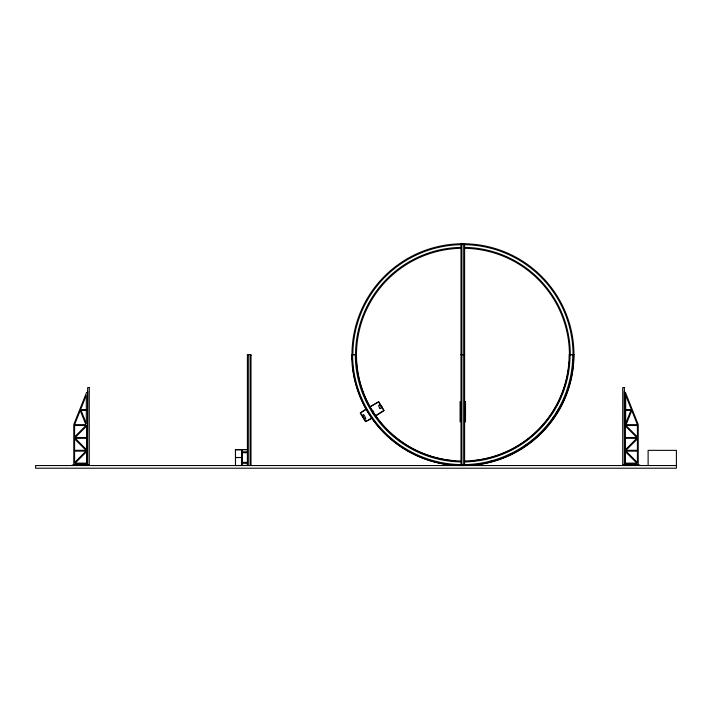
<?xml version="1.0" encoding="UTF-8"?>
<svg xmlns="http://www.w3.org/2000/svg" width="712" height="712" viewBox="0 0 712 712"><rect width="100%" height="100%" fill="white"/><g stroke="black" fill="none" stroke-linecap="round" stroke-linejoin="round"><path stroke-width="1.07" d="M241.76 462.488L241.76 457.602M465.078 460.984A106.471 106.471 0 0 0 569.155 354.603L573.676 354.603A110.992 110.992 0 0 1 462.667 465.541L462.64 464.642M247.135 449.655L235.476 449.637L235.512 465.523L247.135 465.417M241.92 449.566L241.786 465.559M235.476 449.673L247.215 449.53M241.92 462.391L247.162 462.346M86.597 451.693L75.152 463.138L86.597 463.138L86.597 426.061L75.152 437.506L86.597 437.506M625.403 449.762L636.848 438.307L625.403 438.307M366.048 409.124L360.236 412.969L365.514 421.673L371.735 418.38M369.786 406.837L378.811 401.817L384.079 410.646L375.473 416.084M366.173 409.32L360.459 412.96L365.701 421.557L371.62 418.193M369.902 407.024L378.473 401.835L383.83 410.423L375.349 415.897M460.993 354.567L464.607 354.567M351.924 354.763L356.445 354.763M460.993 354.763L464.607 354.763M569.431 354.727L573.952 354.727M247.393 355.466L248.292 355.582M251.007 355.466L250.108 355.582M87.665 391.315L87.398 465.007M624.335 391.315L624.602 465.007M87.398 392.383L86.597 392.383L73.781 424.539L73.781 465.007M624.602 392.383L625.403 392.383L638.219 424.539L638.219 465.007M86.33 409.551L80.616 409.551L86.33 395.222L86.33 423.613L81.043 410.352L86.33 410.352M625.67 409.551L631.384 409.551L625.67 395.222L625.67 423.613L630.957 410.352L625.67 410.352M625.403 437.506L636.848 437.506L625.403 426.061M86.597 438.307L75.152 438.307L86.597 449.762M242 452.129L247.144 452.138M242 452.253L247.144 452.253M247.162 452.734L241.92 452.698M235.601 457.487L241.76 457.496L241.76 452.61M235.601 457.611L241.751 457.487M242 462.818L247.144 462.818M242 462.933L247.144 462.933M460.993 464.642L461.892 464.607M464.607 464.642L463.708 464.607M676.4 465.541L35.6 465.541L35.6 468.211L676.4 468.211L676.4 450.349L648.116 450.349L648.116 465.541M241.875 449.637L235.485 449.548L235.476 465.55M241.982 465.559L241.866 449.61M625.403 451.693L636.848 463.138L625.403 463.138L625.403 392.383M380.288 408.555C386.224 406.739 374.432 401.871 380.288 408.555L379.736 407.647M380.902 406.089L380.226 404.986M363.04 416.796C361.892 408.581 369.982 425.874 362.488 415.888M639.821 465.541L639.821 465.007L623 465.007L623 465.541M637.151 465.007L637.151 463.939L625.67 463.939L625.67 465.007M465.514 401.604L465.514 421.887M465.399 401.835L465.399 421.655M464.607 465.541L464.607 243.789L460.993 243.789L460.993 465.541M463.708 244.955L463.708 464.375M462.916 243.789L462.916 244.688M461.892 244.955L461.892 464.375M460.086 401.604L460.086 421.887M251.007 465.541L251.007 354.567L247.393 354.567L247.393 465.541M250.108 355.929L250.108 465.541M248.292 355.929L248.292 465.541M242.035 452.796L242.035 462.266M89 465.541L89 465.007L72.179 465.007L72.179 465.541M86.33 465.007L86.33 463.939L74.849 463.939L74.849 465.007M372.785 412.951A1.353 1.353 0 0 0 373.488 412.017A1.282 1.282 0 0 0 373.48 411.411L372.527 410.441A1.353 1.353 0 0 0 371.735 410.477M352.084 359.916A110.992 110.992 0 0 1 456.962 243.922A110.992 110.992 0 0 1 573.739 347.928A110.992 110.992 0 0 1 470.605 465.479M455.431 465.488A110.992 110.992 0 0 1 352.44 364.98M569.182 362.025A106.471 106.471 0 0 1 568.826 366.075M568.425 369.297A106.471 106.471 0 0 1 470.294 460.967M455.733 460.967A106.471 106.471 0 0 1 356.516 352.351A106.471 106.471 0 0 1 460.531 248.31M465.354 248.31A106.471 106.471 0 0 1 569.431 354.692M355.751 361.385A107.37 107.37 0 0 1 355.662 359.747M355.546 354.736A107.37 107.37 0 0 1 460.459 247.402M465.328 247.402A107.37 107.37 0 0 1 570.285 354.692M572.938 359.765A110.084 110.084 0 0 1 572.786 362.274M558.76 408.982A110.084 110.084 0 0 1 555.876 413.788M553.536 417.321A110.084 110.084 0 0 1 552.726 418.478M549.326 423.008A110.084 110.084 0 0 1 548.445 424.112M532.371 440.194A110.084 110.084 0 0 1 531.268 441.084M526.738 444.484A110.084 110.084 0 0 1 525.572 445.294M511.082 453.758A110.084 110.084 0 0 1 509.837 454.354M492.01 460.931A110.084 110.084 0 0 1 490.737 461.269M352.876 354.736A110.084 110.084 0 0 1 460.442 244.688M465.434 244.688A110.084 110.084 0 0 1 573.044 354.692M572.768 354.603A110.084 110.084 0 0 1 462.667 464.633A110.084 110.084 0 0 1 352.6 354.567M462.667 465.541A110.992 110.992 0 0 1 351.692 354.567L356.169 354.567A106.471 106.471 0 0 0 460.255 460.984M570.054 354.603A107.37 107.37 0 0 1 465.096 461.892M460.237 461.892A107.37 107.37 0 0 1 355.315 354.567M80.242 410.495L74.582 424.69L85.903 424.69L80.242 410.495M631.758 410.495L626.097 424.69L637.418 424.69L631.758 410.495M86.027 425.491L74.582 436.945L74.582 425.491L86.027 425.491M86.027 451.123L74.582 462.577L74.582 451.123L86.027 451.123M637.418 438.877L625.973 450.322L637.418 450.322L637.418 438.877M89.267 387.577L87.665 387.577L87.665 464.473L89.267 464.473L89.267 387.577M624.335 387.577L622.733 387.577L622.733 464.473L624.335 464.473L624.335 387.577M637.418 425.491L625.973 425.491L637.418 436.945L637.418 425.491M86.027 450.322L74.582 450.322L74.582 438.877L86.027 450.322M637.418 451.123L625.973 451.123L637.418 462.577L637.418 451.123"/></g></svg>
